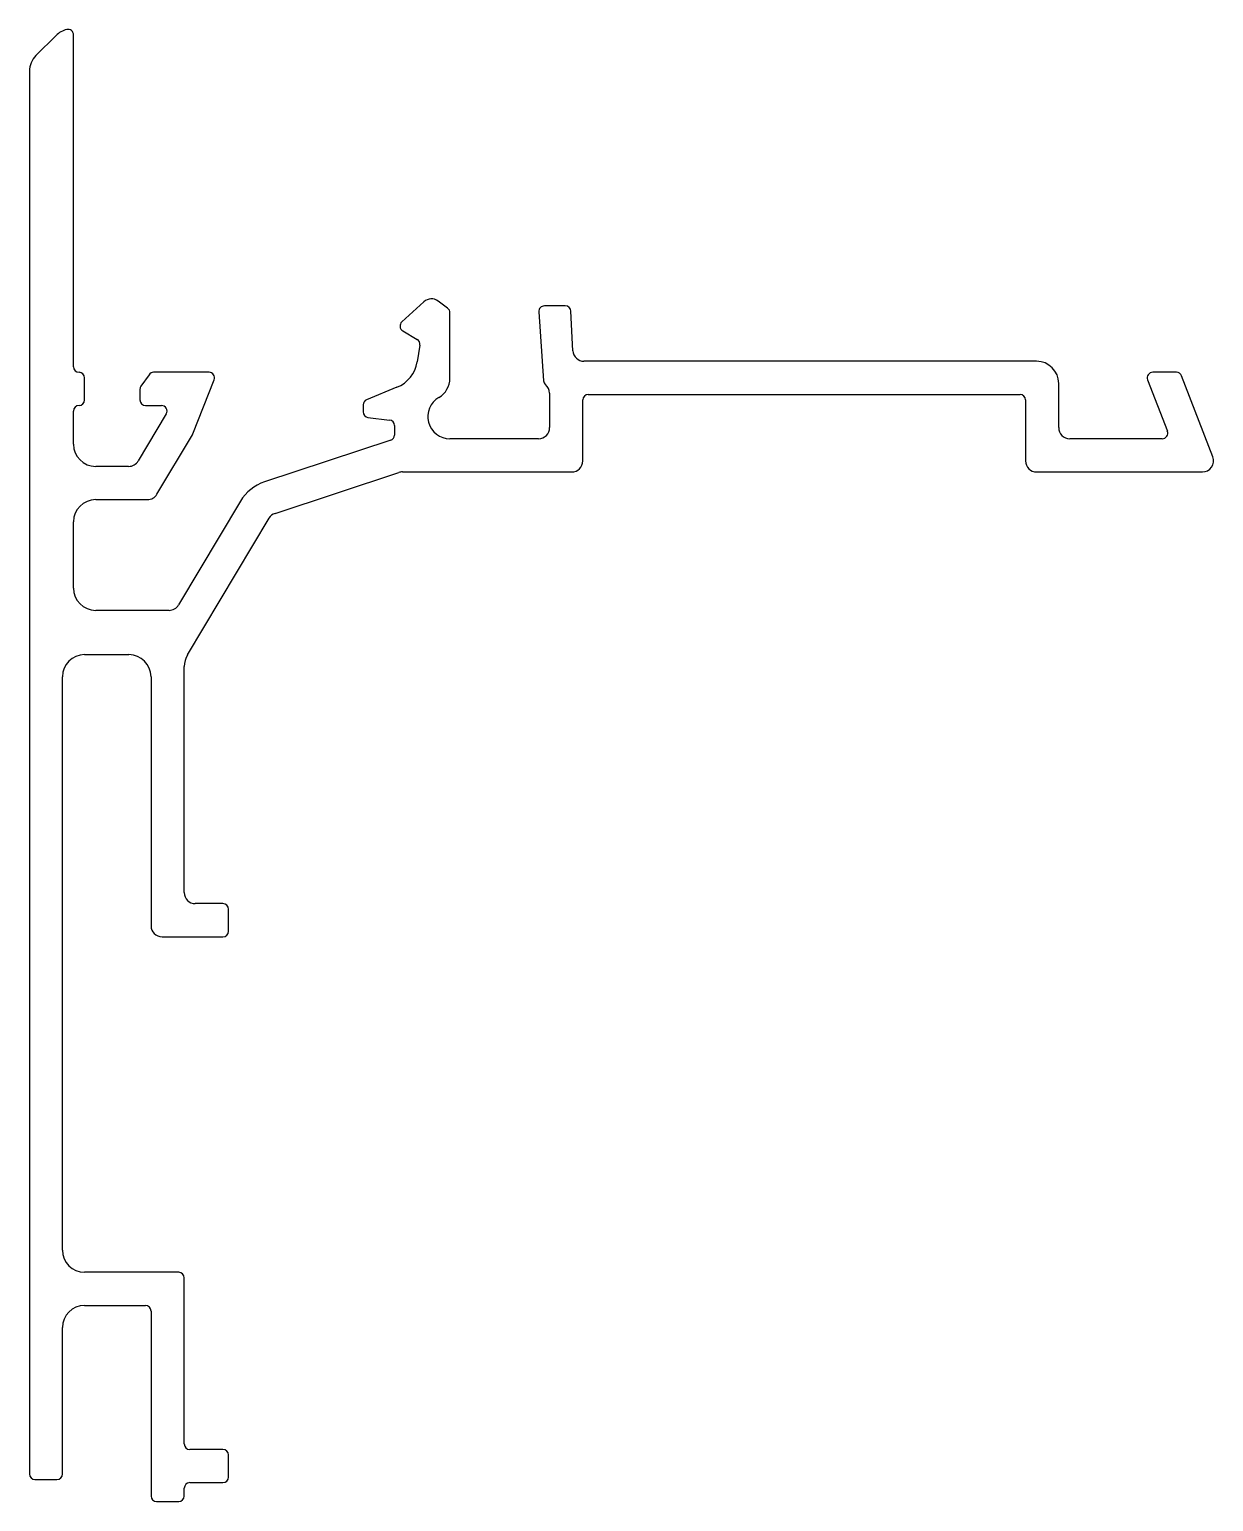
# Model space of a CAD drawing. Extents: x 3001.9 to 3055.4, y 861.2 to 927.7.
import ezdxf

# ---------------------------------------------------------------- set-up
doc = ezdxf.new("R2010")
doc.units = 0
doc.layers.get('0').update_dxf_attribs({"linetype": 'CONTINUOUS'})

msp = doc.modelspace()

# ---------------------------------------------------------------- linework, layer by layer
for p, q in [((3003.094, 927.441), (3002.187, 926.535)), ((3003.886, 912.481), (3003.886, 927.466)), ((3001.894, 925.827), (3001.894, 862.479)), ((3019.716, 915.415), (3018.715, 914.505)), ((3020.785, 915.128), (3020.351, 915.45)), ((3020.888, 911.963), (3020.888, 914.926)), ((3024.906, 914.962), (3025.116, 911.85)), ((3026.1, 915.231), (3025.155, 915.231)), ((3026.444, 913.201), (3026.35, 914.994)), ((3018.755, 914.106), (3019.412, 913.714)), ((3019.531, 913.459), (3019.405, 912.701)), ((3010.006, 912.231), (3007.501, 912.231)), ((3047.388, 912.731), (3026.943, 912.731)), ((3053.705, 912.231), (3052.634, 912.231)), ((3004.386, 910.981), (3004.386, 911.981)), ((3007.296, 912.124), (3006.931, 911.61)), ((3009.277, 909.45), (3010.239, 911.891)), ((3018.496, 911.554), (3017.121, 910.992)), ((3048.388, 909.731), (3048.388, 911.731)), ((3052.401, 911.89), (3053.293, 909.573)), ((3055.348, 908.411), (3053.938, 912.073)), ((3006.886, 911.466), (3006.886, 910.981)), ((3025.388, 911.294), (3025.389, 909.732)), ((3026.888, 908.231), (3026.888, 910.981)), ((3027.138, 911.231), (3046.638, 911.231)), ((3046.888, 910.981), (3046.888, 908.231)), ((3003.886, 908.981), (3003.886, 910.481)), ((3008.075, 910.355), (3006.806, 908.228)), ((3007.136, 910.731), (3007.859, 910.731)), ((3016.966, 910.761), (3016.966, 910.439)), ((3017.186, 910.191), (3018.162, 910.075)), ((3018.383, 909.827), (3018.383, 909.399)), ((3007.655, 906.725), (3009.259, 909.412)), ((3018.212, 909.162), (3012.513, 907.283)), ((3024.889, 909.231), (3020.888, 909.231)), ((3053.06, 909.231), (3048.888, 909.231)), ((3006.374, 907.981), (3004.886, 907.981)), ((3012.987, 905.86), (3018.584, 907.705)), ((3018.743, 907.731), (3026.388, 907.731)), ((3047.388, 907.731), (3054.881, 907.731)), ((3004.886, 906.481), (3007.226, 906.481)), ((3011.427, 906.41), (3008.632, 901.728)), ((3009.028, 899.464), (3012.715, 905.641)), ((3012.987, 905.86), (3012.987, 905.86)), ((3003.886, 902.481), (3003.886, 905.481)), ((3008.201, 901.481), (3004.886, 901.481)), ((3004.386, 899.481), (3006.386, 899.481)), ((3008.886, 888.734), (3008.886, 898.951)), ((3009.028, 899.464), (3009.028, 899.464)), ((3003.386, 872.584), (3003.386, 898.481)), ((3007.386, 898.481), (3007.386, 887.234)), ((3010.636, 888.234), (3009.386, 888.234)), ((3010.886, 886.984), (3010.886, 887.984)), ((3007.886, 886.734), (3010.636, 886.734)), ((3008.637, 871.584), (3004.386, 871.584)), ((3008.887, 863.834), (3008.887, 871.334)), ((3004.386, 870.084), (3007.136, 870.084)), ((3007.386, 869.834), (3007.386, 861.48)), ((3003.386, 862.479), (3003.386, 869.084)), ((3010.636, 863.584), (3009.137, 863.584)), ((3010.886, 862.334), (3010.886, 863.334)), ((3002.144, 862.229), (3003.136, 862.229)), ((3008.887, 861.48), (3008.887, 861.834)), ((3009.137, 862.084), (3010.636, 862.084)), ((3007.636, 861.23), (3008.637, 861.23))]:
    msp.add_line(p, q)
for centre, radius, start, end in [((3003.801, 926.734), 1, 102.64766, 134.99952), ((3003.636, 927.466), 0.25, 359.9988, 102.64792), ((3002.894, 925.827), 1, 134.99899, 180), ((3020.055, 915.047), 0.5, 53.68306, 132.65083), ((3020.638, 914.926), 0.25, 0, 53.91967), ((3025.155, 914.981), 0.25, 90, 184.46423), ((3026.1, 914.981), 0.25, 3.00032, 90), ((3018.883, 914.32), 0.25, 132.25198, 239.23642), ((3019.284, 913.499), 0.25, 350.84844, 59.23642), ((3026.943, 913.231), 0.5, 183.46727, 270), ((3004.136, 912.481), 0.25, 180, 269.98601), ((3004.136, 911.981), 0.25, 360, 89.98601), ((3007.501, 911.981), 0.25, 90, 145.08447), ((3010.006, 911.981), 0.25, 338.81375, 90), ((3017.924, 912.941), 1.5, 292.41075, 350.82514), ((3047.388, 911.731), 1, 0, 90), ((3052.634, 911.981), 0.25, 90, 201.43755), ((3053.705, 911.981), 0.25, 21.52204, 90), ((3007.136, 911.466), 0.25, 145.08447, 180), ((3019.888, 911.963), 1, 300.08883, 0), ((3025.365, 911.867), 0.25, 183.8541, 230.29977), ((3024.888, 911.288), 0.5, 0.62704, 50.57584), ((3004.136, 910.981), 0.25, 270.01399, 0), ((3007.136, 910.981), 0.25, 180, 270), ((3017.216, 910.761), 0.25, 112.35271, 180), ((3020.888, 910.231), 1, 119.91125, 270), ((3027.138, 910.981), 0.25, 90, 180), ((3046.638, 910.981), 0.25, 0, 90), ((3004.136, 910.481), 0.25, 90.01399, 180), ((3007.859, 910.481), 0.25, 329.62811, 90), ((3017.216, 910.439), 0.25, 180, 263.23042), ((3018.133, 909.827), 0.25, 0, 83.23015), ((3024.889, 909.731), 0.5, 270, 0.10812), ((3048.888, 909.731), 0.5, 180, 270), ((3053.06, 909.481), 0.25, 270, 21.52144), ((3004.886, 908.981), 1, 180, 270), ((3009.044, 909.54), 0.25, 329.16893, 338.81375), ((3018.133, 909.399), 0.25, 288.49529, 360), ((3006.374, 908.481), 0.5, 270, 329.62811), ((3026.388, 908.231), 0.5, 270, 0), ((3047.388, 908.231), 0.5, 180, 270), ((3054.881, 908.231), 0.5, 270, 21.05132), ((3018.743, 907.231), 0.5, 90, 108.6436), ((3013.144, 905.385), 2, 108.39625, 149.16933), ((3004.886, 905.481), 1, 90, 180), ((3007.226, 906.981), 0.5, 270, 329.16911), ((3013.144, 905.385), 0.5, 108.24894, 149.16943), ((3004.886, 902.481), 1, 180, 270), ((3008.201, 901.981), 0.5, 270, 329.62826), ((3004.386, 898.481), 1, 90, 180), ((3006.386, 898.481), 1, 0, 90), ((3009.886, 898.951), 1, 149.16943, 180), ((3009.386, 888.734), 0.5, 180, 270), ((3010.636, 887.984), 0.25, 0, 90), ((3007.886, 887.234), 0.5, 180, 270), ((3010.636, 886.984), 0.25, 270, 0), ((3004.386, 872.584), 1, 180, 270), ((3008.637, 871.334), 0.25, 0, 90), ((3004.386, 869.084), 1, 90, 180), ((3007.136, 869.834), 0.25, 0, 90), ((3009.137, 863.834), 0.25, 180, 270), ((3010.636, 863.334), 0.25, 0, 90), ((3002.144, 862.479), 0.25, 180, 270), ((3003.136, 862.479), 0.25, 270, 0), ((3010.636, 862.334), 0.25, 270, 0), ((3009.137, 861.834), 0.25, 90, 180), ((3007.636, 861.48), 0.25, 180, 270), ((3008.637, 861.48), 0.25, 270, 0)]:
    msp.add_arc(centre, radius, start, end)

doc.saveas('drawing.dxf')
